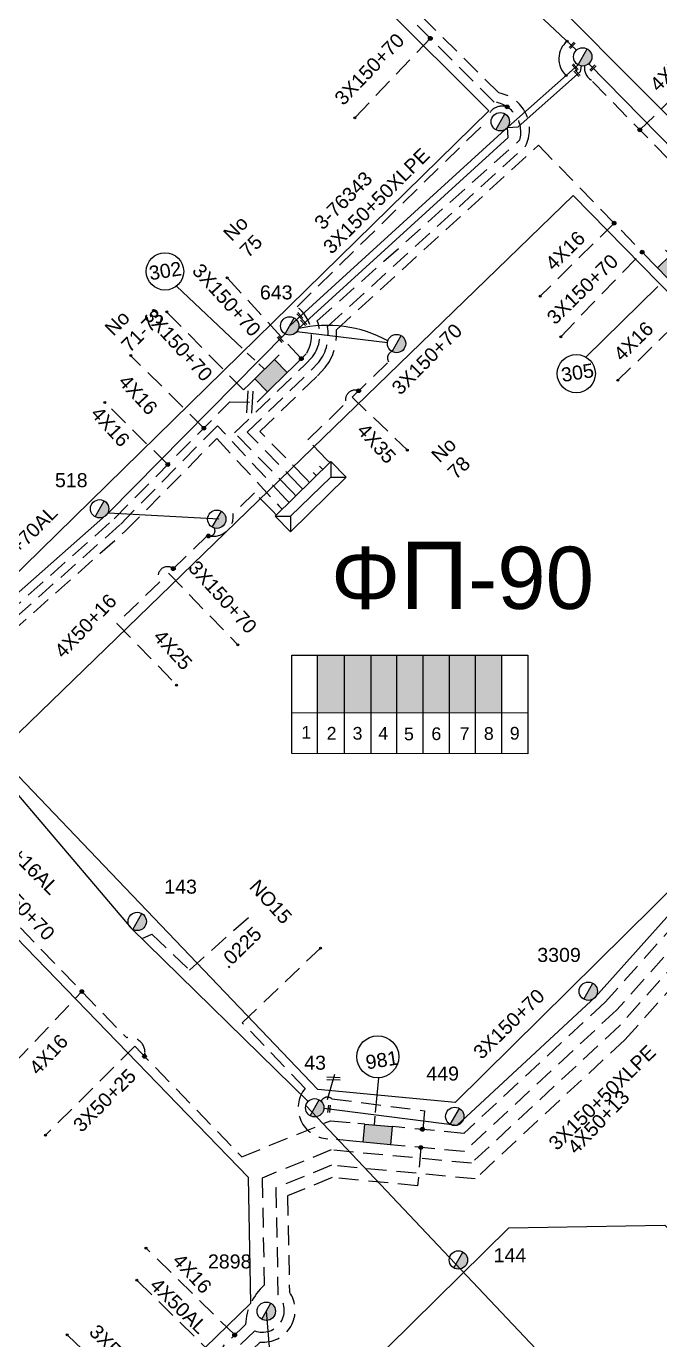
# Model space of a CAD drawing. Header units: millimetres. Extents: x 771 to 3391, y 686 to 1835.
# Drawn here: x 1973 to 2054.4, y 851.3 to 1020 of the extents above; entities that cross this region are included whole.
import ezdxf

# ---------------------------------------------------------------- set-up
doc = ezdxf.new("R2010")
doc.units = ezdxf.units.MM
doc.linetypes.add('DASHED', pattern=[19.05, 12.7, -6.35])
for name, color, linetype in [('Link Box 4 Διευθύνσεων', 7, 'Continuous'), ('Pillar OTE', 7, 'Continuous'), ('Άγνωστα', 7, 'Continuous'), ('Γυμνά εναέρια ΧΤ και ΦΟΠ (3Φ)   4x50+16AL', 7, 'Continuous'), ('Εναέρια παροχή ΧΤ 4x16', 7, 'SYN_LINE'), ('Εναέρια παροχή ΧΤ 4x25', 7, 'SYN_LINE'), ('Επιγραφές - Σχήματα', 7, 'Continuous'), ('Καλώδια ΧΤ   3x150+50CU', 7, 'DASHED'), ('Καλώδια ΧΤ   3x150+70AL', 7, 'DASHED'), ('Καλώδια ΧΤ   3x150AL+50CU', 7, 'DASHED'), ('Μηχανική τομή', 7, 'Continuous'), ('Στύλος ΦΜ', 7, 'Continuous'), ('Στύλος ΦΜ @ 1', 7, 'Continuous'), ('Συνδέσεις', 7, 'Continuous'), ('Συνεστραμμένα ΧΤ   3x70+54.6+25 AL', 7, 'SYN_LINE'), ('Τομή', 7, 'Continuous'), ('Υπογεια Καλωδια Δικτυου ΧΤ 4X25', 7, 'DASHED'), ('Υποσταθμός πόλεως', 7, 'Continuous'), ('Υπόβαθρο ΔΕΗ', 7, 'Continuous'), ('Υπόγεια καλώδια Παροχών ΧΤ   .0225', 7, 'DASHED'), ('Υπόγεια καλώδια Παροχών ΧΤ   4x16AL', 7, 'DASHED'), ('Υπόγεια καλώδια Παροχών ΧΤ   4x50AL', 7, 'DASHED')]:
    doc.layers.add(name, color=color, linetype=linetype)
doc.styles.get("Standard").update_dxf_attribs({"font": 'arial.ttf'})
doc.linetypes.add('SYN_LINE', pattern='A,0.5,-0.0001,["/\\/\\/\\/",Standard,S=0.1,R=0,X=0,Y=-0.05],-0.25', length=0.7501)

# ---------------------------------------------------------------- blocks, each defined once
blk = doc.blocks.new('LINK BOX 4 ΑΝΑΧΩΡΗΣΕΩΝ')
at = {"layer": 'Link Box 4 Διευθύνσεων', "ltscale": 40}
blk.add_hatch(color=256, dxfattribs=at).paths.add_polyline_path([(-3.54, 0), (-3.54, -4.67), (3.54, -4.67), (3.54, 0)])
for p, q in [((-3.54, 0), (-5.33, 0)), ((5.33, 0), (3.54, 0)), ((-3.54, -4.67), (-5.33, -4.67)), ((5.33, -4.67), (3.54, -4.67))]:
    blk.add_line(p, q, dxfattribs=at)
blk.add_lwpolyline([(-3.54, -4.67), (-3.54, 0), (3.54, 0), (3.54, -4.67)], close=True, dxfattribs=at)
blk = doc.blocks.new('ΥΠΑΡΧΩΝ ΤΣΙΜΕΝΤΕΝΙΟΣ ΣΤΥΛΟΣ')
at = {"layer": 'Στύλος ΦΜ'}
blk.add_hatch(color=7, dxfattribs=at).paths.add_polyline_path([(-1.29, -2.28, 0.574793), (2.62, 0, 0.268822), (1.3, 2.27)])
at = {"layer": 'Στύλος ΦΜ', "color": 7}
blk.add_line((-1.29, -2.28), (1.3, 2.27), dxfattribs=at)
blk.add_circle((0, 0), 2.62, dxfattribs=at)
at = {"layer": 'Στύλος ΦΜ', "flags": 4}
for tag, p in [('ΑΡΙΘΜΟΣ', (-4.68, 8.05)), ('ΤΥΠΟΣ', (-4.91, 3.03))]:
    blk.add_attdef(tag, p, '', height=4, dxfattribs=at)
blk = doc.blocks.new('ΥΠΟΣΤΑΘΜΟΣ ΠΟΛΕΩΣ 9 ΑΝΑΧΩΡΗΣΕΩΝ')
at = {"layer": 'Υποσταθμός πόλεως', "ltscale": 40}
for p, q in [((-9.63, -2.82), (-9.63, -4)), ((-7.12, -2.82), (-7.12, -4)), ((-4.84, -2.82), (-4.84, -4)), ((-2.36, -2.82), (-2.36, -4)), ((0.09, -2.82), (0.09, -4)), ((2.55, -2.82), (2.55, -4)), ((5.02, -2.82), (5.02, -4)), ((7.48, -2.82), (7.48, -4)), ((9.61, -2.82), (9.61, -4))]:
    blk.add_line(p, q, dxfattribs=at)
blk.add_lwpolyline([(-10.02, 2.82), (10.02, 2.82), (10.02, -2.82), (-10.02, -2.82)], close=True, dxfattribs=at)
for points in [[(-7.21, 0), (-10.02, 2.82)], [(-10.02, -2.82), (-7.21, 0)], [(-7.21, 0), (7.21, 0)], [(7.21, 0), (10.02, 2.82)], [(10.02, -2.82), (7.21, 0)]]:
    blk.add_lwpolyline(points, dxfattribs=at)
at = {"layer": 'Υποσταθμός πόλεως', "linetype": 'SYN_LINE', "ltscale": 40, "flags": 1}
for tag, p in [('ΜΕΤΑΣΧΗΜΑΤΙΣΜΟΣ', (10.79, 1.71)), ('ΙΣΧΥΣ', (10.77, -1.08)), ('ΑΡΙΘΜΟΣ', (10.89, -3.8))]:
    blk.add_attdef(tag, p, '', height=1.8, dxfattribs=at)
blk = doc.blocks.new('_ΣΥΝΔΕΣΗ')
at = {"layer": 'Συνδέσεις', "linetype": 'SYN_LINE', "ltscale": 40}
blk.add_hatch(color=256, dxfattribs=at).paths.add_polyline_path([(0.5, -0.01, 1), (-0.5, -0.01, 1)])
at = {"layer": 'Συνδέσεις'}
blk.add_circle((0, -0.01), 0.5, dxfattribs=at)
blk = doc.blocks.new('τομή_')
at = {"layer": 'Επιγραφές - Σχήματα'}
for p, q in [((-1.29, -0.22), (0.13, 0.75)), ((-1.08, -0.46), (0.34, 0.51)), ((-0.66, 0.62), (-0.29, -0.37))]:
    blk.add_line(p, q, dxfattribs=at)
blk = doc.blocks.new('ΜΗΧΑΝΙΚΗ ΤΟΜΗ')
at = {"layer": 'Μηχανική τομή', "ltscale": 40}
for p, q in [((-1.89, 0.78), (1.89, 0.78)), ((1.89, 0), (-1.89, 0))]:
    blk.add_line(p, q, dxfattribs=at)
blk = doc.blocks.new('ΤΟΜΗ')
at = {"layer": 'Τομή', "ltscale": 40}
for p, q in [((-5.68, 0), (5.68, 0)), ((5.68, -2.33), (-5.68, -2.33))]:
    blk.add_line(p, q, dxfattribs=at)

msp = doc.modelspace()

# ---------------------------------------------------------------- hatches: boundary and pattern name
at = {"layer": 'Καλώδια ΧΤ   3x150+50CU', "linetype": 'DASHED', "ltscale": 0.2}
h = msp.add_hatch(color=85, dxfattribs=at)
h.dxf.hatch_style = 1
h.paths.add_polyline_path([(2013.91512, 939.21378), (2010.47525, 939.21399), (2010.47479, 931.8534), (2013.91466, 931.85006)])
h = msp.add_hatch(color=151, dxfattribs=at)
h.dxf.hatch_style = 1
h.paths.add_polyline_path([(2017.35469, 939.21356), (2013.91512, 939.21378), (2013.91466, 931.85006), (2017.35423, 931.84672)])
h = msp.add_hatch(color=173, dxfattribs=at)
h.dxf.hatch_style = 1
h.paths.add_polyline_path([(2020.65225, 939.21335), (2017.35469, 939.21356), (2017.35423, 931.84672), (2020.65179, 931.84352)])
h = msp.add_hatch(color=133, dxfattribs=at)
h.dxf.hatch_style = 1
h.paths.add_polyline_path([(2024.03824, 939.21314), (2020.65225, 939.21335), (2020.65179, 931.84352), (2024.03778, 931.84023)])
h = msp.add_hatch(color=6, dxfattribs=at)
h.dxf.hatch_style = 1
h.paths.add_polyline_path([(2027.43489, 939.21293), (2024.03824, 939.21314), (2024.03778, 931.84023), (2027.43443, 931.83693)])
h = msp.add_hatch(color=62, dxfattribs=at)
h.dxf.hatch_style = 1
h.paths.add_polyline_path([(2030.77194, 939.21272), (2027.43489, 939.21293), (2027.43443, 931.83693), (2030.77147, 931.83369)])
h = msp.add_hatch(color=30, dxfattribs=at)
h.dxf.hatch_style = 1
h.paths.add_polyline_path([(2034.16031, 939.21251), (2030.77194, 939.21272), (2030.77147, 931.83369), (2034.15985, 931.8304)])

# ---------------------------------------------------------------- linework, layer by layer
at = {"layer": 'Pillar OTE', "ltscale": 40}
for points in [[(2007.14654, 926.57391), (2007.14734, 939.2142), (2037.48041, 939.2123), (2037.47962, 926.54455), (2007.14654, 926.57484)], [(2010.47445, 926.57152), (2010.47525, 939.21399)], [(2013.91433, 926.56808), (2013.91512, 939.21378)], [(2017.3539, 926.56465), (2017.35469, 939.21356)], [(2020.65145, 926.56135), (2020.65225, 939.21335)], [(2024.03745, 926.55797), (2024.03824, 939.21314)], [(2027.4341, 926.55458), (2027.43489, 939.21293)], [(2030.77114, 926.55125), (2030.77194, 939.21272)], [(2034.15952, 926.54786), (2034.16031, 939.21251)], [(2007.14688, 931.85663), (2037.47995, 931.82718)]]:
    msp.add_lwpolyline(points, dxfattribs=at)
at = {"layer": 'Άγνωστα', "color": 62, "linetype": 'DASHED', "ltscale": 0.2}
msp.add_lwpolyline([(2014.89651, 972.37884), (2021.99943, 965.56467)], dxfattribs=at)
at = {"layer": 'Άγνωστα', "color": 151}
msp.add_lwpolyline([(1983.59033, 957.51042), (1997.76919, 956.73794)], dxfattribs=at)
at = {"layer": 'Άγνωστα', "color": 85, "linetype": 'DASHED', "ltscale": 0.2}
msp.add_lwpolyline([(2015.43267, 876.74868), (2011.78345, 877.09362, -0.617456947), (2008.8541, 883.56822), (2000.80053, 891.99172), (2010.82684, 901.57771)], format="xyb", dxfattribs=at)
msp.add_lwpolyline([(1986.99667, 888.97224), (1975.51384, 877.54534)], dxfattribs=at)
at = {"layer": 'Άγνωστα', "color": 30}
msp.add_lwpolyline([(2084.34801, 802.09259), (2064.35925, 822.7559), (2008.96761, 881.37319)], dxfattribs=at)
at = {"layer": 'Άγνωστα', "color": 2, "linetype": 'SYN_LINE', "ltscale": 20}
msp.add_lwpolyline([(2006.60204, 822.7296), (2003.92463, 854.9438)], dxfattribs=at)
at = {"layer": 'Άγνωστα', "color": 2, "linetype": 'DASHED', "ltscale": 0.2}
msp.add_lwpolyline([(1978.38283, 851.81147), (1989.3091, 841.26237)], dxfattribs=at)
at = {"layer": 'Γυμνά εναέρια ΧΤ και ΦΟΠ (3Φ)   4x50+16AL', "color": 151, "linetype": 'Continuous', "ltscale": 0.2}
for points in [[(1986.97404, 1074.86321), (2003.70913, 1056.66701), (2027.12117, 1032.56372), (2043.73509, 1016.96551)], [(1960.21693, 936.88086), (1983.59033, 957.51042), (2006.3024, 980.50123)]]:
    msp.add_lwpolyline(points, dxfattribs=at)
at = {"layer": 'Γυμνά εναέρια ΧΤ και ΦΟΠ (3Φ)   4x50+16AL', "color": 62, "linetype": 'Continuous', "ltscale": 0.2}
msp.add_lwpolyline([(2045.30346, 1015.20812), (2056.43559, 1003.82906), (2080.01527, 980.02927), (2114.7555, 946.56219)], dxfattribs=at)
at = {"layer": 'Γυμνά εναέρια ΧΤ και ΦΟΠ (3Φ)   4x50+16AL', "color": 6, "linetype": 'Continuous', "ltscale": 0.2}
msp.add_lwpolyline([(2011.27865, 881.02539), (2028.41388, 878.82507), (2046.17418, 895.32334), (2061.9355, 912.94789), (2085.88418, 936.56888)], dxfattribs=at)
at = {"layer": 'Γυμνά εναέρια ΧΤ και ΦΟΠ (3Φ)   4x50+16AL', "color": 173, "linetype": 'Continuous', "ltscale": 0.2}
msp.add_lwpolyline([(1960.13592, 935.16409), (1986.50487, 904.13335), (2009.25943, 881.89199)], dxfattribs=at)
at = {"layer": 'Εναέρια παροχή ΧΤ 4x16', "color": 173, "ltscale": 20}
for points in [[(1995.84708, 968.39507), (1995.84708, 968.39507)], [(1991.22221, 963.71344), (1991.22221, 963.71344)]]:
    msp.add_lwpolyline(points, dxfattribs=at)
at = {"layer": 'Καλώδια ΧΤ   3x150+50CU', "color": 133, "linetype": 'DASHED', "ltscale": 0.2}
msp.add_lwpolyline([(2008.15404, 960.98687), (2001.43533, 967.87632), (2009.65687, 975.83065), (2010.61613, 976.85887, 0.215003753), (2011.74567, 981.44667), (2037.17706, 1004.62109, 0.500460369), (2033.77327, 1011.44948), (2016.9153, 1028.12541, 0.610597448), (2011.73133, 1033.2732), (2004.26287, 1040.70034), (2006.43463, 1042.87293), (2006.43463, 1042.87293), (1994.62874, 1054.67564), (1986.29168, 1063.01048), (1989.93489, 1066.66512), (1989.05722, 1067.53964)], format="xyb", dxfattribs=at)
at = {"layer": 'Καλώδια ΧΤ   3x150+50CU', "color": 6, "linetype": 'DASHED', "ltscale": 0.2}
for points in [[(2010.42513, 982.17015), (2036.45636, 1005.41197, 0.451135656), (2033.16839, 1010.28758), (2015.59822, 1027.79442, 0.785798181), (2011.41835, 1031.95922), (1982.8905, 1060.38424), (1982.35108, 1060.62694)], [(2007.18737, 976.15098), (2009.07451, 978.00415, 0.377856509), (2007.82922, 983.97634), (2032.23501, 1007.8771, -0.503467213), (2034.83873, 1009.66008)], [(2008.87449, 976.56056), (2009.80081, 977.55348, 0.266684561), (2010.42513, 982.17015, 0.224394947)]]:
    msp.add_lwpolyline(points, format="xyb", dxfattribs=at)
at = {"layer": 'Καλώδια ΧΤ   3x150+50CU', "color": 30, "linetype": 'DASHED', "ltscale": 0.2}
for points in [[(2093.64262, 948.92629), (2102.00168, 957.11463), (2079.42692, 978.913), (2055.54772, 1002.95384), (2045.63726, 1013.08413, -0.29215376), (2044.76715, 1014.94021)], [(2009.02867, 961.83996), (2003.06162, 967.95951), (2010.43926, 975.10074), (2011.42849, 976.16109, 0.193455868), (2012.88168, 981.03451), (2038.84445, 1004.74852), (2053.50288, 989.63629)], [(2090.52141, 914.53714), (2078.2128, 926.83269), (2064.51236, 913.31972, -0.599118364), (2061.71932, 910.64557), (2047.39954, 894.63297), (2029.26358, 877.78573), (2020.95706, 878.5709)], [(2010.92213, 881.91372, -0.500339336), (2012.30387, 882.22523), (2024.20403, 880.69713), (2023.97607, 878.28553)]]:
    msp.add_lwpolyline(points, format="xyb", dxfattribs=at)
at = {"layer": 'Καλώδια ΧΤ   3x150+50CU', "color": 6, "linetype": 'DASHED', "ltscale": 0.2}
msp.add_lwpolyline([(2007.27279, 960.12732), (1999.80389, 967.78476), (2008.87449, 976.56056)], dxfattribs=at)
at = {"layer": 'Καλώδια ΧΤ   3x150+50CU', "color": 62, "linetype": 'DASHED', "ltscale": 0.2}
msp.add_lwpolyline([(2011.63091, 964.37812), (2009.20338, 966.86693), (2014.12243, 971.6294, -0.631630555), (2015.74365, 973.19901)], format="xyb", dxfattribs=at)
at = {"layer": 'Καλώδια ΧΤ   3x150+50CU', "color": 173, "linetype": 'DASHED', "ltscale": 0.2}
msp.add_lwpolyline([(2006.41157, 959.241), (1997.59789, 968.70271), (1985.06347, 955.95659), (1961.69771, 935.21371, -0.627624175), (1956.52834, 935.88178), (1953.06495, 939.43248)], format="xyb", dxfattribs=at)
at = {"layer": 'Καλώδια ΧΤ   3x150+50CU', "color": 85, "linetype": 'DASHED', "ltscale": 0.2}
msp.add_lwpolyline([(1951.01521, 944.87656), (1950.44341, 945.46277, 0.513096279), (1947.42026, 942.81925), (1956.43108, 933.58127, 0.411348543), (1962.57024, 934.55749), (1985.80004, 955.17968), (1997.52331, 967.04683), (2005.50823, 958.40621)], format="xyb", dxfattribs=at)
at = {"layer": 'Καλώδια ΧΤ   3x150+50CU', "color": 151, "linetype": 'DASHED', "ltscale": 0.2}
for points in [[(2004.74538, 957.66214), (2002.37574, 960.09161), (1999.61343, 957.41723, -0.545282694), (1996.33539, 954.60459)], [(2086.16714, 910.17825), (2081.83443, 914.50636), (2068.99379, 901.73063), (2064.33669, 905.8954), (2049.95056, 889.80861), (2030.7094, 871.93471), (2012.26195, 873.67845), (2005.12003, 870.77377), (2005.37935, 857.0546, -0.800046045), (2002.39831, 852.40793), (1992.14373, 842.46456, -0.540078323), (1987.32567, 837.79273), (1980.50985, 831.18376, -0.522710634), (1977.66438, 828.05267), (1983.57093, 821.96125, -0.746319138), (1983.33929, 820.4517), (1966.09328, 805.12403, 0.677115078), (1967.24046, 801.99582)]]:
    msp.add_lwpolyline(points, format="xyb", dxfattribs=at)
at = {"layer": 'Καλώδια ΧΤ   3x150+50CU', "color": 2, "linetype": 'DASHED', "ltscale": 0.2}
msp.add_lwpolyline([(2089.64266, 913.65746), (2078.33126, 924.95686), (2065.77206, 912.56951, -0.353972988), (2064.60459, 908.77783), (2049.25698, 891.6159), (2030.23678, 873.94726), (2012.22169, 875.65013), (2003.35427, 872.04368), (2003.61463, 858.26924, 0.206167672), (2001.22356, 853.24849), (1998.32966, 850.44242, -0.817284443), (1996.16177, 848.34032)], format="xyb", dxfattribs=at)
at = {"layer": 'Καλώδια ΧΤ   3x150+50CU', "color": 5, "linetype": 'DASHED', "ltscale": 0.2}
msp.add_lwpolyline([(2087.03737, 911.0494), (2081.63352, 916.45305), (2068.63886, 903.52408), (2062.57884, 908.94345), (2048.86736, 893.61106), (2029.30365, 875.43753), (2020.73742, 876.24725)], dxfattribs=at)
at = {"layer": 'Καλώδια ΧΤ   3x150+50CU', "color": 85, "linetype": 'DASHED', "ltscale": 0.2}
msp.add_lwpolyline([(1986.99667, 888.97224), (2000.72883, 874.77158), (2012.12351, 879.40589), (2015.65232, 879.07233)], dxfattribs=at)
at = {"layer": 'Καλώδια ΧΤ   3x150+50CU', "color": 5, "linetype": 'DASHED', "ltscale": 0.2}
msp.add_lwpolyline([(2023.74455, 875.963), (2023.32205, 871.06579), (2012.34074, 872.1038), (2006.61282, 869.77421), (2006.8466, 857.40601, -0.641271076), (2003.08253, 850.97731), (1993.62827, 841.80998, -0.447340962), (1987.85702, 836.21389), (1981.66134, 830.20624), (1986.59045, 825.12285, 0.037772669), (1988.83214, 822.99065), (2003.84491, 824.65518)], format="xyb", dxfattribs=at)
at = {"layer": 'Καλώδια ΧΤ   3x150+70AL', "color": 6, "linetype": 'DASHED', "ltscale": 0.2}
for points in [[(2024.95435, 1018.47201), (2015.25225, 1008.25829)], [(2008.37976, 977.32191), (1998.76362, 987.81149)], [(2001.75023, 974.08291), (2000.94721, 973.29434), (1991.08283, 983.33949)]]:
    msp.add_lwpolyline(points, dxfattribs=at)
at = {"layer": 'Καλώδια ΧΤ   3x150+70AL', "color": 30, "linetype": 'DASHED', "ltscale": 0.2}
msp.add_lwpolyline([(2041.70508, 980.13735), (2052.16632, 991.01422)], dxfattribs=at)
at = {"layer": 'Καλώδια ΧΤ   3x150+70AL', "color": 62, "linetype": 'DASHED', "ltscale": 0.2}
msp.add_lwpolyline([(2014.89651, 972.37884), (2019.594, 976.9268, -0.481986921), (2020.03062, 978.23786)], format="xyb", dxfattribs=at)
at = {"layer": 'Καλώδια ΧΤ   3x150+70AL', "color": 173, "linetype": 'DASHED', "ltscale": 0.2}
msp.add_lwpolyline([(1954.73576, 941.06221), (1957.36204, 938.36971, -0.619572122), (1961.89695, 936.82138), (1984.3269, 956.7335), (1999.18835, 971.77735), (2002.69138, 971.73591), (2003.38557, 972.4176)], format="xyb", dxfattribs=at)
at = {"layer": 'Καλώδια ΧΤ   3x150+70AL', "color": 151, "linetype": 'DASHED', "ltscale": 0.2}
msp.add_lwpolyline([(1997.17415, 955.5692, -0.776930664), (1996.33539, 954.60459), (1991.33, 949.75853), (2000.23327, 940.56253)], format="xyb", dxfattribs=at)
at = {"layer": 'Καλώδια ΧΤ   3x150+70AL', "color": 85, "linetype": 'DASHED', "ltscale": 0.2}
msp.add_lwpolyline([(1945.80034, 931.57406), (1985.94342, 890.06143, -0.559663038), (1988.23603, 887.6906)], format="xyb", dxfattribs=at)
at = {"layer": 'Συνεστραμμένα ΧΤ   3x70+54.6+25 AL', "color": 151, "linetype": 'SYN_LINE', "ltscale": 15}
for points in [[(2034.56987, 1006.75895), (2043.94527, 1015.06862)], [(2007.82217, 980.81442), (2019.44246, 979.40422)]]:
    msp.add_lwpolyline(points, dxfattribs=at)
at = {"layer": 'Συνεστραμμένα ΧΤ   3x70+54.6+25 AL', "color": 62, "linetype": 'SYN_LINE', "ltscale": 8}
msp.add_lwpolyline([(2036.2532, 1007.10002), (2044.26324, 1014.19953), (2044.36424, 1014.92653)], dxfattribs=at)
at = {"layer": 'Συνεστραμμένα ΧΤ   3x70+54.6+25 AL', "color": 151, "linetype": 'SYN_LINE', "ltscale": 20}
msp.add_lwpolyline([(2006.89433, 981.53955), (2034.56987, 1006.75895)], dxfattribs=at)
at = {"layer": 'Συνεστραμμένα ΧΤ   3x70+54.6+25 AL', "color": 62, "linetype": 'SYN_LINE', "ltscale": 20}
msp.add_lwpolyline([(2008.00962, 981.18094), (2034.93599, 1005.71767), (2034.85238, 1007.00936), (2036.2532, 1007.10002), (2036.2532, 1007.10002)], dxfattribs=at)
at = {"layer": 'Συνεστραμμένα ΧΤ   3x70+54.6+25 AL', "color": 62, "linetype": 'SYN_LINE', "ltscale": 15}
msp.add_arc((2011.67165, 965.15119), 16.44273, 61.6145006, 102.8685288, dxfattribs=at)
at = {"layer": 'Υπογεια Καλωδια Δικτυου ΧΤ 4X25', "color": 151, "linetype": 'DASHED', "ltscale": 0.2}
msp.add_lwpolyline([(1991.94418, 950.35316, 0.841706408), (1990.18434, 948.64934), (1984.66807, 943.30867), (1992.35325, 935.37081)], format="xyb", dxfattribs=at)
at = {"layer": 'Υπόβαθρο ΔΕΗ'}
for points in [[(2105.11942, 958.57063), (1988.18619, 1076.15191), (2038.63202, 1124.99143), (2155.65174, 1007.90917), (2105.06763, 958.62271)], [(1959.93304, 938.12209), (1905.02019, 993.59744), (1976.82795, 1064.66966), (2032.45491, 1009.14326), (1959.93304, 938.12209)], [(1969.24758, 926.55913), (2043.30457, 998.25873), (2093.88823, 946.72633), (2028.1333, 881.74519), (2010.49904, 883.41283), (1969.24758, 926.55913)], [(1992.32317, 986.61971), (2000.77139, 978.66211)], [(2044.92487, 977.51865), (2054.20151, 986.59285)], [(2001.43448, 978.03753), (2002.40669, 977.12177)], [(2002.9195, 976.63875), (2003.65113, 975.9496)], [(1890.14873, 850.97047), (1958.70871, 916.35558), (2001.55625, 872.17466), (2001.86342, 855.92397), (1942.23728, 798.10743), (1890.14873, 850.97047)], [(2012.3464, 884.3288), (2011.68146, 882.07365)], [(2018.29601, 884.93036), (2017.87447, 880.47083)], [(2017.82814, 879.98062), (2017.72377, 878.87652)], [(2016.3797, 847.22156), (2035.02385, 865.6327), (2055.08297, 866.00723), (2073.09266, 847.17356), (2073.5338, 826.94972), (2055.53277, 807.95179), (2036.78593, 808.01421), (2016.63446, 828.65963), (2016.3797, 847.22156)]]:
    msp.add_lwpolyline(points, dxfattribs=at)
for centre, radius in [((1990.86352, 988.5273), 2.40197), ((2043.70254, 975.39222), 2.45271), ((2018.19944, 887.6266), 2.69796)]:
    msp.add_circle(centre, radius, dxfattribs=at)
msp.add_arc((2044.41965, 1015.84343), 2.95703, 130.0186986, 226.6965418, dxfattribs=at)
at = {"layer": 'Υπόγεια καλώδια Παροχών ΧΤ   .0225', "color": 173, "ltscale": 0.2}
msp.add_lwpolyline([(1987.92344, 902.83901), (1989.1716, 903.3826), (1993.99489, 898.76383), (2001.8721, 905.77408)], dxfattribs=at)
at = {"layer": 'Υπόγεια καλώδια Παροχών ΧΤ   4x16AL', "color": 30, "linetype": 'DASHED', "ltscale": 0.2}
for points in [[(2048.56278, 994.72933), (2038.98316, 985.26127)], [(2057.21298, 985.81178), (2058.88667, 984.08648), (2048.96333, 974.46)]]:
    msp.add_lwpolyline(points, dxfattribs=at)
at = {"layer": 'Υπόγεια καλώδια Παροχών ΧΤ   4x16AL', "color": 173, "linetype": 'DASHED', "ltscale": 0.2}
for points in [[(1995.84708, 968.39507), (1986.48985, 977.69402)], [(1991.22221, 963.71344), (1983.06484, 971.76483)]]:
    msp.add_lwpolyline(points, dxfattribs=at)
at = {"layer": 'Υπόγεια καλώδια Παροχών ΧΤ   4x16AL', "color": 85, "linetype": 'DASHED', "ltscale": 0.2}
msp.add_lwpolyline([(1971.52409, 886.8362), (1980.19557, 896.00538)], dxfattribs=at)
at = {"layer": 'Υπόγεια καλώδια Παροχών ΧΤ   4x16AL', "color": 2, "linetype": 'DASHED', "ltscale": 0.2}
msp.add_lwpolyline([(1999.82075, 851.88826), (1988.39453, 863.08621)], dxfattribs=at)
at = {"layer": 'Υπόγεια καλώδια Παροχών ΧΤ   4x50AL', "color": 30, "ltscale": 0.2}
msp.add_lwpolyline([(2051.86764, 1006.71556), (2063.04416, 1017.56207)], dxfattribs=at)
at = {"layer": 'Υπόγεια καλώδια Παροχών ΧΤ   4x50AL', "color": 2, "ltscale": 0.2}
msp.add_lwpolyline([(1987.34182, 858.83787), (1997.12124, 849.27067), (1997.12124, 849.27067), (1997.12124, 849.27067), (1997.12124, 849.27067), (1997.12124, 849.27067), (1997.12124, 849.27067)], dxfattribs=at)

# ---------------------------------------------------------------- block references
at = {"layer": 'Link Box 4 Διευθύνσεων'}
for p, xscale, yscale, zscale, rotation in [((2057.03319, 989.34918), 0.4999999999999998, 0.4999999999999998, 0.4999999999999998, 314.1300576611985), ((2003.65113, 975.9496), 0.4999999999999999, 0.4999999999999999, 0.4999999999999999, 44.47976931159944), ((2018.30469, 878.82161), 0.4999999999999998, 0.4999999999999998, 0.4999999999999998, 354.6001778555353)]:
    msp.add_blockref('LINK BOX 4 ΑΝΑΧΩΡΗΣΕΩΝ', p, dxfattribs=dict(at, xscale=xscale, yscale=yscale, zscale=zscale, rotation=rotation))
at = {"layer": 'Επιγραφές - Σχήματα', "rotation": 323.2374088065204}
msp.add_blockref('τομή_', (2012.80201, 884.44713), dxfattribs=at)
at = {"layer": 'Μηχανική τομή'}
for p, xscale, yscale, zscale, rotation in [((2043.24738, 1017.49295), 0.249999999999919, 0.249999999999919, 0.249999999999919, 46.31432820790719), ((2043.49861, 1014.6993), 0.2500000000001928, 0.2500000000001928, 0.2500000000001928, 312.6268794242704), ((2043.72342, 1013.89587), 0.2500000000001928, 0.2500000000001928, 0.2500000000001928, 312.6268794242704), ((2045.91102, 1014.58709), 0.249999999999919, 0.249999999999919, 0.249999999999919, 46.31432820790719), ((2008.11577, 982.74724), 0.2500000000001928, 0.2500000000001928, 0.2500000000001928, 312.6268794242704), ((2008.61443, 981.91871), 0.2500000000001928, 0.2500000000001928, 0.2500000000001928, 312.6268794242704), ((2005.6189, 979.72171), 0.2500000000001928, 0.2500000000001928, 0.2500000000001928, 312.6268794242704), ((2012.04665, 880.92677), 0.2499999999999189, 0.2499999999999189, 0.2499999999999189, 83.99683498996195)]:
    msp.add_blockref('ΜΗΧΑΝΙΚΗ ΤΟΜΗ', p, dxfattribs=dict(at, xscale=xscale, yscale=yscale, zscale=zscale, rotation=rotation))
at = {"layer": 'Στύλος ΦΜ @ 1', "ltscale": 40, "xscale": 0.4499999999998181, "yscale": 0.4499999999998181, "zscale": 0.4499999999998181}
for p in [(2044.5263, 1016.09309), (2033.94002, 1007.75416), (2020.61166, 979.26233), (1997.52351, 956.69396)]:
    msp.add_blockref('ΥΠΑΡΧΩΝ ΤΣΙΜΕΝΤΕΝΙΟΣ ΣΤΥΛΟΣ', p, dxfattribs=at)
at = {"layer": 'Στύλος ΦΜ @ 1', "ltscale": 40}
ref = msp.add_blockref('ΥΠΑΡΧΩΝ ΤΣΙΜΕΝΤΕΝΙΟΣ ΣΤΥΛΟΣ', (2006.88344, 981.5257), dxfattribs=dict(at, xscale=0.4499999999998181, yscale=0.4499999999998181, zscale=0.4499999999998181))
ref.add_attrib('ΤΥΠΟΣ', '643', (2003.05871, 984.9295), dxfattribs={"layer": 'Στύλος ΦΜ', "height": 1.8, "flags": 4})
ref = msp.add_blockref('ΥΠΑΡΧΩΝ ΤΣΙΜΕΝΤΕΝΙΟΣ ΣΤΥΛΟΣ', (1982.46245, 958.02536), dxfattribs=dict(at, xscale=0.4499999999998181, yscale=0.4499999999998181, zscale=0.4499999999998181))
ref.add_attrib('ΤΥΠΟΣ', '518', (1976.72693, 960.80641), dxfattribs={"layer": 'Στύλος ΦΜ', "height": 1.8, "flags": 4})
ref = msp.add_blockref('ΥΠΑΡΧΩΝ ΤΣΙΜΕΝΤΕΝΙΟΣ ΣΤΥΛΟΣ', (1987.29502, 905.00674), dxfattribs=dict(at, xscale=0.4499999999998181, yscale=0.4499999999998181, zscale=0.4499999999998181))
ref.add_attrib('ΤΥΠΟΣ', '143', (1990.77398, 908.58021), dxfattribs={"layer": 'Στύλος ΦΜ', "height": 1.8, "flags": 4})
ref = msp.add_blockref('ΥΠΑΡΧΩΝ ΤΣΙΜΕΝΤΕΝΙΟΣ ΣΤΥΛΟΣ', (2045.24656, 896.04906), dxfattribs=dict(at, xscale=0.4499999999998181, yscale=0.4499999999998181, zscale=0.4499999999998181))
ref.add_attrib('ΤΥΠΟΣ', '3309', (2038.69033, 899.81047), dxfattribs={"layer": 'Στύλος ΦΜ', "height": 1.8, "flags": 4})
ref = msp.add_blockref('ΥΠΑΡΧΩΝ ΤΣΙΜΕΝΤΕΝΙΟΣ ΣΤΥΛΟΣ', (2010.10168, 881.06873), dxfattribs=dict(at, xscale=0.4499999999998181, yscale=0.4499999999998181, zscale=0.4499999999998181))
ref.add_attrib('ΤΥΠΟΣ', '43', (2008.74926, 885.96384), dxfattribs={"layer": 'Στύλος ΦΜ', "height": 1.8, "flags": 4})
ref = msp.add_blockref('ΥΠΑΡΧΩΝ ΤΣΙΜΕΝΤΕΝΙΟΣ ΣΤΥΛΟΣ', (2028.09637, 879.95923), dxfattribs=dict(at, xscale=0.4499999999998181, yscale=0.4499999999998181, zscale=0.4499999999998181))
ref.add_attrib('ΤΥΠΟΣ', '449', (2024.44147, 884.57137), dxfattribs={"layer": 'Στύλος ΦΜ', "height": 1.8, "flags": 4})
ref = msp.add_blockref('ΥΠΑΡΧΩΝ ΤΣΙΜΕΝΤΕΝΙΟΣ ΣΤΥΛΟΣ', (2028.55961, 861.52124), dxfattribs=dict(at, xscale=0.4499999999998181, yscale=0.4499999999998181, zscale=0.4499999999998181))
ref.add_attrib('ΤΥΠΟΣ', '144', (2033.08288, 861.22867), dxfattribs={"layer": 'Στύλος ΦΜ', "height": 1.8, "flags": 4})
ref = msp.add_blockref('ΥΠΑΡΧΩΝ ΤΣΙΜΕΝΤΕΝΙΟΣ ΣΤΥΛΟΣ', (2003.87655, 854.93426), dxfattribs=dict(at, xscale=0.4499999999998181, yscale=0.4499999999998181, zscale=0.4499999999998181))
ref.add_attrib('ΤΥΠΟΣ', '2898', (1996.38264, 860.43032), dxfattribs={"layer": 'Στύλος ΦΜ', "height": 1.8, "flags": 4})
at = {"layer": 'Συνδέσεις'}
for p, xscale, yscale, zscale in [((2024.95435, 1018.47201), 0.4777242751394019, 0.4777242751394019, 0.4777242751394019), ((2042.52447, 1018.10152), 0.25, 0.25, 0.25), ((2042.39184, 1013.69177), 0.25, 0.25, 0.25), ((2034.83873, 1009.66008), 0.4777242751394019, 0.4777242751394019, 0.4777242751394019), ((2015.25651, 1008.26255), 0.25, 0.25, 0.25), ((2051.86764, 1006.71556), 0.4777242751394019, 0.4777242751394019, 0.4777242751394019), ((2048.56278, 994.72933), 0.4777242751394019, 0.4777242751394019, 0.4777242751394019), ((2052.16632, 991.01422), 0.4777242751394019, 0.4777242751394019, 0.4777242751394019), ((1998.858, 987.70929), 0.25, 0.25, 0.25), ((2039.05636, 985.33363), 0.25, 0.25, 0.25), ((1991.10166, 983.32032), 0.25, 0.25, 0.25), ((2041.70508, 980.13735), 0.25, 0.25, 0.25), ((1986.46924, 977.71436), 0.25, 0.25, 0.25), ((2008.37976, 977.32191), 0.4777242751394019, 0.4777242751394019, 0.4777242751394019), ((2049.04352, 974.53779), 0.25, 0.25, 0.25), ((2015.74365, 973.19901), 0.4777242751394019, 0.4777242751394019, 0.4777242751394019), ((1983.14998, 971.6808), 0.25, 0.25, 0.25), ((1995.86302, 968.37924), 0.4777242751394019, 0.4777242751394019, 0.4777242751394019), ((2021.99943, 965.56467), 0.25, 0.25, 0.25), ((1991.22427, 963.71141), 0.4777242751394019, 0.4777242751394019, 0.4777242751394019), ((1996.45448, 954.53595), 0.4777242751394019, 0.4777242751394019, 0.4777242751394019), ((1991.93233, 950.34169), 0.4777242751394019, 0.4777242751394019, 0.4777242751394019), ((2000.23957, 940.55602), 0.25, 0.25, 0.25), ((1992.35325, 935.37081), 0.25, 0.25, 0.25), ((2010.82684, 901.57771), 0.25, 0.25, 0.25), ((1980.19411, 896.00391), 0.4777242751394019, 0.4777242751394019, 0.4777242751394019), ((1988.23457, 887.68913), 0.4777242751394019, 0.4777242751394019, 0.4777242751394019), ((1975.51384, 877.54534), 0.25, 0.25, 0.25), ((2023.93087, 878.31114), 0.4777242751394019, 0.4777242751394019, 0.4777242751394019), ((2023.74285, 875.96316), 0.4777242751394019, 0.4777242751394019, 0.4777242751394019), ((1988.42539, 863.05596), 0.25, 0.25, 0.25), ((1987.25153, 858.92636), 0.25, 0.25, 0.25), ((1978.29254, 851.89996), 0.25, 0.25, 0.25), ((1999.82075, 851.88826), 0.4777242751394019, 0.4777242751394019, 0.4777242751394019)]:
    msp.add_blockref('_ΣΥΝΔΕΣΗ', p, dxfattribs=dict(at, xscale=xscale, yscale=yscale, zscale=zscale))
at = {"layer": 'Τομή', "xscale": 0.2500000000000557, "yscale": 0.2500000000000557, "zscale": 0.2500000000000557, "rotation": 266.3054486218056}
msp.add_blockref('ΤΟΜΗ', (2002.05358, 971.74345), dxfattribs=at)
at = {"layer": 'Υποσταθμός πόλεως', "xscale": 0.4999999999999999, "yscale": 0.4999999999999999, "zscale": 0.4999999999999999, "rotation": 224.2858184724517}
msp.add_blockref('ΥΠΟΣΤΑΘΜΟΣ ΠΟΛΕΩΣ 9 ΑΝΑΧΩΡΗΣΕΩΝ', (2009.58246, 959.58491), dxfattribs=at)

# ---------------------------------------------------------------- texts
at = {"ltscale": 30, "char_height": 1.63441, "width": 11.2572904, "attachment_point": 1}
for s, insert in [('1', (2008.39271, 930.13523)), ('2', (2011.63117, 930.00177)), ('3', (2014.96176, 930.00177)), ('4', (2018.26527, 930.00177)), ('5', (2021.56877, 929.92059)), ('6', (2025.0889, 929.94766)), ('7', (2028.71735, 929.94766)), ('8', (2031.83131, 929.97471)), ('9', (2035.16189, 930.00177))]:
    msp.add_mtext(s, dxfattribs=dict(at, insert=insert))
at = {"layer": 'Άγνωστα', "color": 7, "char_height": 1.8, "attachment_point": 1}
for s, insert, rotation in [('3X150+70', (2012.47401, 1010.98316), 46.1299068), ('3X150+50XLPE', (2010.99126, 991.91616), 44.707217), ('3X150+70', (2039.73153, 982.86679), 44.2624859), ('302', (1988.68178, 989.16418), 9.0165632), ('3X150+70', (1995.56574, 989.7333), 312.3188017), ('3X150+70', (1989.36678, 983.96573), 312.3188017), ('3X150+70', (2019.80833, 973.79821), 45.2958627), ('305', (2041.64272, 976.08942), 9.0165632), ('4X35', (2016.73886, 969.21462), 312.3188017), ('3X150+70', (1995.06981, 951.55939), 312.3188017), ('4X50+16', (1976.48863, 939.95361), 46.2596131), ('3X150+70', (1968.91405, 911.98227), 313.678584), ('NO15', (2002.91744, 910.58467), 312.3188017), ('3X150+70', (2030.28763, 888.47202), 44.2624859), ('981', (2016.52183, 887.77074), 9.0165632), ('3X150+50XLPE', (2039.96484, 876.77458), 44.2624859), ('3X50+25', (1978.87651, 879.07938), 44.9847895), ('4X50+13', (2042.38726, 876.21267), 46.2596131), ('3X50+25', (1982.28159, 853.40915), 314.1713957)]:
    msp.add_mtext_dynamic_manual_height_columns(s, width=1.8, gutter_width=12.5, heights=[0.04535], dxfattribs=dict(at, insert=insert, rotation=rotation))
at = {"layer": 'Άγνωστα', "color": 7}
note = msp.add_mtext_dynamic_manual_height_columns('No ', width=1.8, gutter_width=1.68484, heights=[0.04535, 0], dxfattribs=dict(at, insert=(1995.6964, 991.09849), char_height=1.8, attachment_point=1, rotation=44.9847895))
for column, words in zip(note.columns.linked_columns, ['75']):
    column.text = words
note = msp.add_mtext_dynamic_manual_height_columns('No ', width=1.8, gutter_width=1.72644, heights=[0.04535, 0], dxfattribs=dict(at, insert=(1980.45222, 978.90281), char_height=1.8, attachment_point=1, rotation=44.9847895))
for column, words in zip(note.columns.linked_columns, ['71-73']):
    column.text = words
note = msp.add_mtext_dynamic_manual_height_columns('No ', width=1.8, gutter_width=1.85934, heights=[0.04535, 0], dxfattribs=dict(at, insert=(2022.26375, 962.57503), char_height=1.8, attachment_point=1, rotation=44.2624859))
for column, words in zip(note.columns.linked_columns, ['78']):
    column.text = words
at = {"layer": 'Εναέρια παροχή ΧΤ 4x16', "color": 7, "char_height": 1.8, "attachment_point": 1}
for insert, rotation in [((2039.54151, 989.78861), 44.2624859), ((2048.31527, 978.1567), 44.2624859), ((1986.10479, 975.46866), 312.3188017), ((1982.55082, 971.36715), 312.3188017), ((1973.24133, 886.39472), 47.126299), ((1993.03118, 862.56244), 312.8966684)]:
    msp.add_mtext_dynamic_manual_height_columns('4X16', width=1.8, gutter_width=12.5, heights=[0.04535], dxfattribs=dict(at, insert=insert, rotation=rotation))
at = {"layer": 'Εναέρια παροχή ΧΤ 4x25', "color": 7, "insert": (1990.57348, 942.698), "char_height": 1.8, "attachment_point": 1, "rotation": 312.3188017}
msp.add_mtext_dynamic_manual_height_columns('4X25', width=1.8, gutter_width=12.5, heights=[0.04535], dxfattribs=at)
at = {"layer": 'Καλώδια ΧΤ   3x150+70AL', "color": 7, "char_height": 1.8, "attachment_point": 1}
for s, insert, rotation in [('3X150+70AL', (1965.61139, 948.28537), 44.9847895), ('4X50+16AL', (1968.03864, 918.91012), 314.9847895)]:
    msp.add_mtext_dynamic_manual_height_columns(s, width=1.8, gutter_width=12.5, heights=[0.04535], dxfattribs=dict(at, insert=insert, rotation=rotation))
at = {"layer": 'Καλώδια ΧΤ   3x150AL+50CU', "color": 7, "insert": (2009.86457, 995.02116), "char_height": 1.8, "attachment_point": 1, "rotation": 44.9847895}
msp.add_mtext_dynamic_manual_height_columns('3-76343', width=1.8, gutter_width=12.5, heights=[0.04535], dxfattribs=at)
at = {"layer": 'Υπόβαθρο ΔΕΗ', "insert": (2012.17246, 953.82497), "char_height": 8, "attachment_point": 1}
msp.add_mtext_dynamic_manual_height_columns('Φ{\\H1.0833x;Π}-90', width=84.657329, gutter_width=12.5, heights=[0], dxfattribs=at)
at = {"layer": 'Υπόγεια καλώδια Παροχών ΧΤ   .0225', "color": 7, "insert": (1997.67758, 900.11744), "char_height": 1.8, "attachment_point": 1, "rotation": 44.2624859}
msp.add_mtext_dynamic_manual_height_columns('.0225', width=1.8, gutter_width=12.5, heights=[0.04535], dxfattribs=at)
at = {"layer": 'Υπόγεια καλώδια Παροχών ΧΤ   4x50AL', "color": 7, "char_height": 1.8, "attachment_point": 1}
for insert, rotation in [((2052.97222, 1012.78043), 44.9799402), ((1990.04807, 859.4038), 315.8607664)]:
    msp.add_mtext_dynamic_manual_height_columns('4X50AL', width=1.8, gutter_width=12.5, heights=[0.04535], dxfattribs=dict(at, insert=insert, rotation=rotation))

doc.saveas('drawing.dxf')
